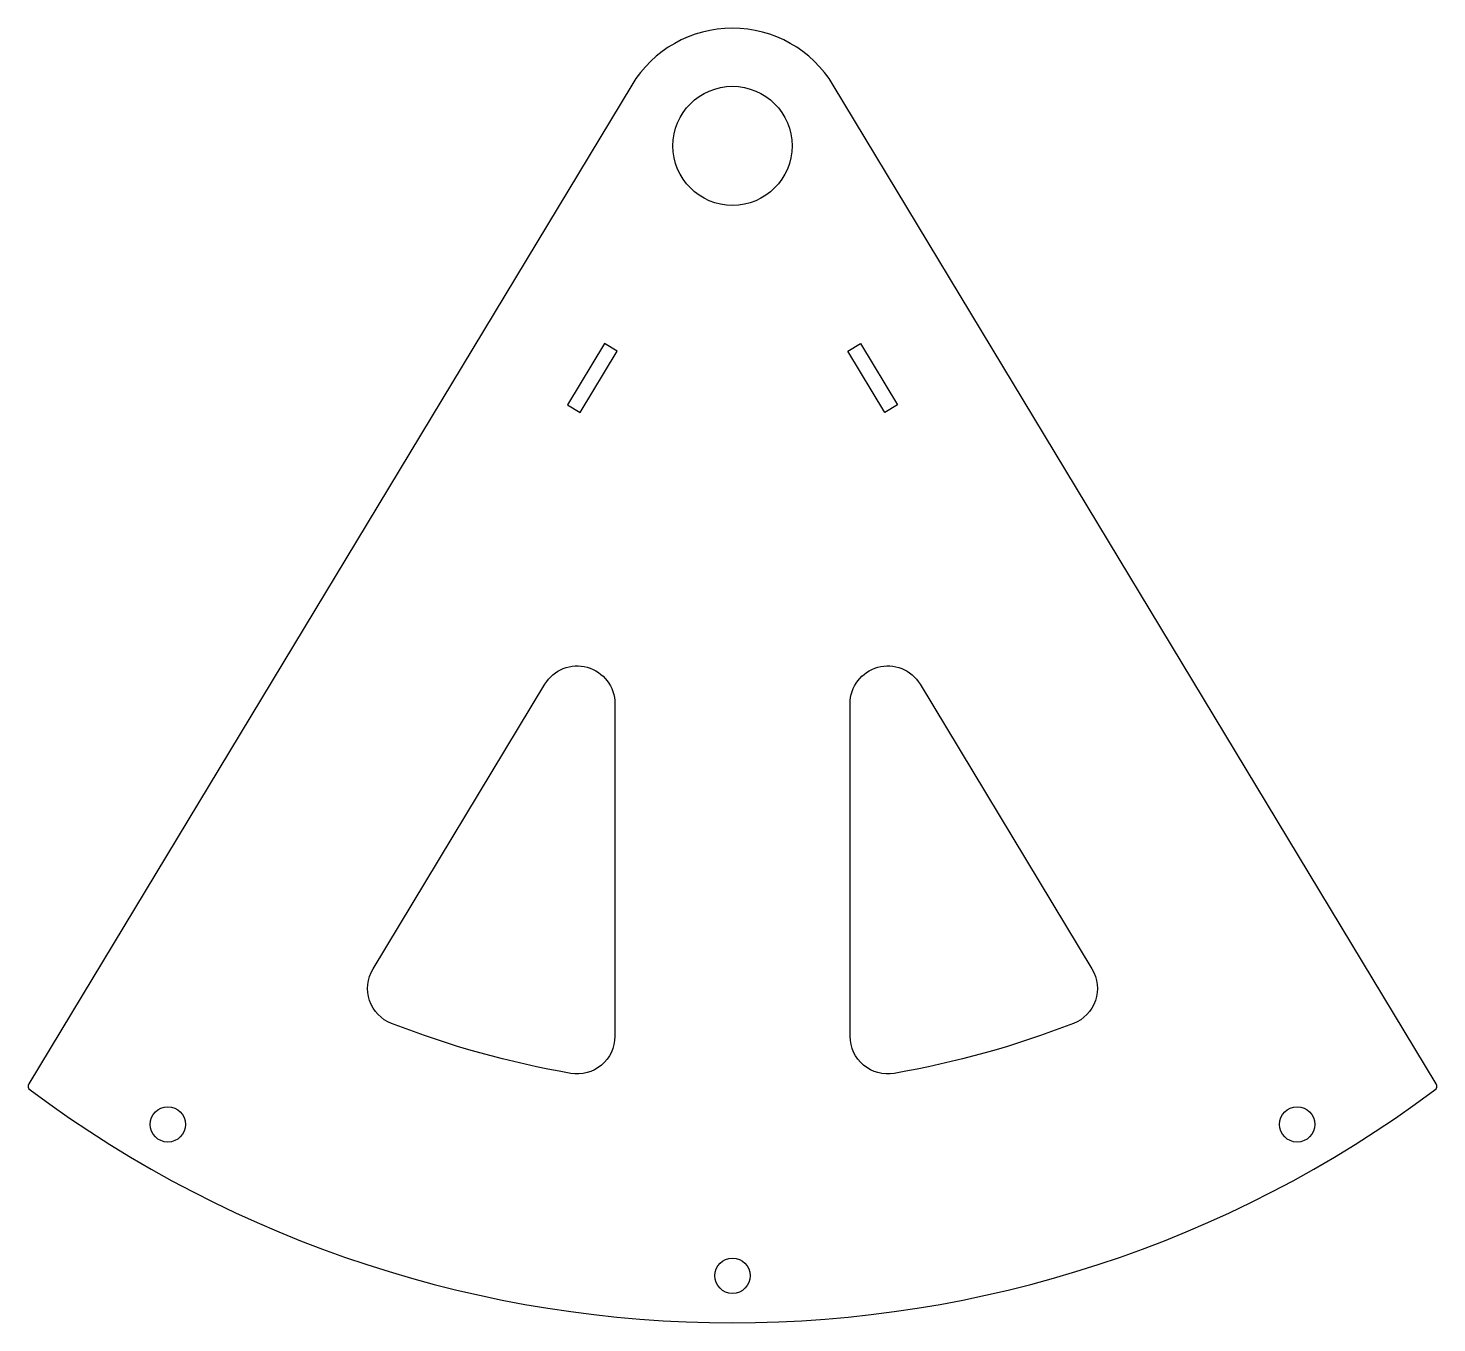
# Model space of a CAD drawing. Extents: x -150 to 150, y -250 to 25.
import ezdxf

# ---------------------------------------------------------------- set-up
doc = ezdxf.new("R2010")
doc.units = 0

msp = doc.modelspace()

# ---------------------------------------------------------------- linework, layer by layer
at = {"layer": '1'}
for points in [[(149.53, -199.22), (21.4, 12.92, 0.564268), (-21.4, 12.92), (-149.53, -199.22, 0.386213), (-149.27, -200.54, 0.331317), (149.27, -200.54, 0.386213)], [(-25, -118.47), (-25, -189.14, -0.46576), (-34.37, -197.02, -0.049507), (-72.44, -186.42, -0.46576), (-76.39, -174.83), (-39.85, -114.33, -0.759518)], [(76.39, -174.83, -0.46576), (72.44, -186.42, -0.049507), (34.37, -197.02, -0.46576), (25, -189.14), (25, -118.47, -0.759518), (39.85, -114.33)]]:
    msp.add_lwpolyline(points, format="xyb", close=True, dxfattribs=at)
for points in [[(-24.52, -43.6), (-27.18, -42), (-35.03, -55.01), (-32.38, -56.61)], [(35.03, -55.01), (32.38, -56.61), (24.52, -43.6), (27.18, -42)]]:
    msp.add_lwpolyline(points, close=True, dxfattribs=at)
for centre, radius in [((0, 0), 12.65), ((-120, -207.85), 3.75), ((120, -207.85), 3.75), ((0, -240), 3.75)]:
    msp.add_circle(centre, radius, dxfattribs=at)

doc.saveas('drawing.dxf')
